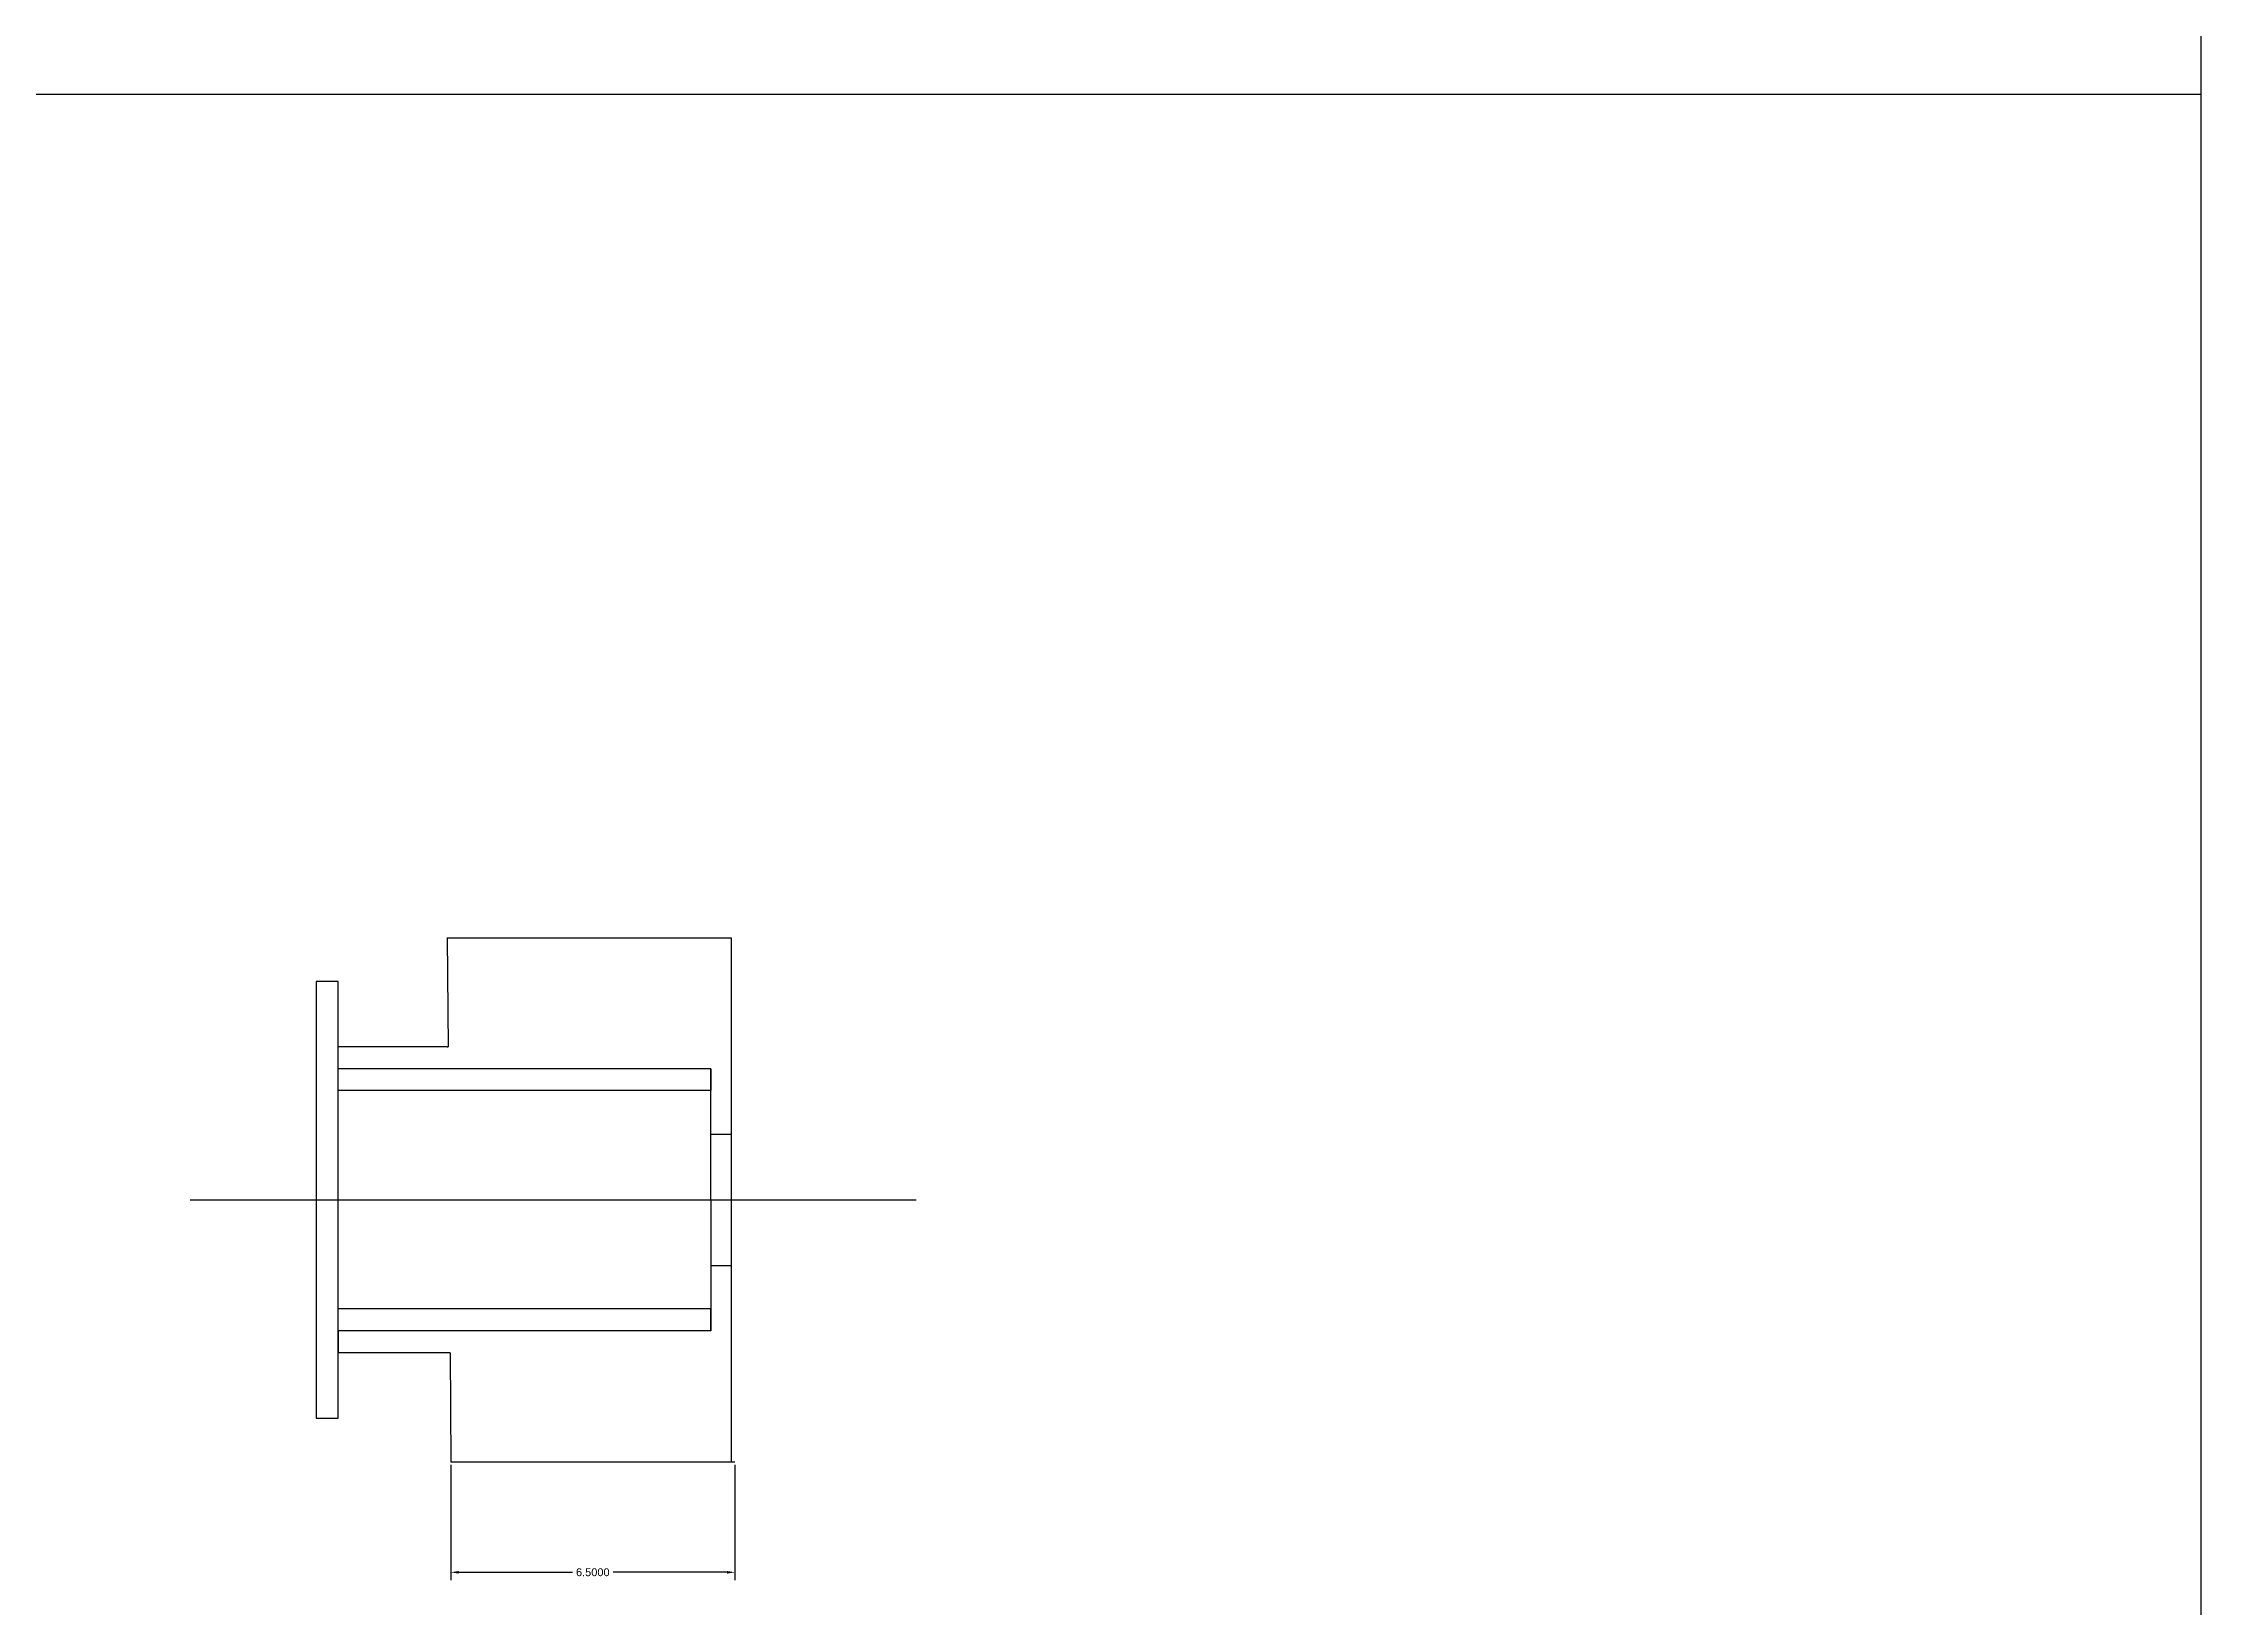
# Model space of a CAD drawing. Header units: millimetres. Extents: x 34830 to 39055, y 27793 to 28482.
# Drawn here: x 35320.38 to 35369.75, y 27942.65 to 27978.46 of the extents above; entities that cross this region are included whole.
import ezdxf

# ---------------------------------------------------------------- set-up
doc = ezdxf.new("R2010")
doc.units = ezdxf.units.MM
doc.linetypes.add('ACAD_ISO02W100', pattern=[15, 12, -3])
doc.linetypes.add('CENTER2', pattern=[28.575, 19.05, -3.175, 3.175, -3.175])
doc.layers.add('dotted', color=5, linetype='ACAD_ISO02W100', plot=False)
doc.layers.add('line', color=10, linetype='CENTER2', lineweight=25)
doc.styles.get("Standard").update_dxf_attribs({"font": 'arial.ttf'})
doc.dimstyles.get("Standard").update_dxf_attribs({"dimtxt": 0.18, "dimasz": 0.18, "dimexe": 0.18, "dimexo": 0.0625, "dimgap": 0.09, "dimtad": 0, "dimtih": 1, "dimtoh": 1, "dimdec": 4, "dimzin": 0, "dimdsep": 46, "dimtxsty": 'Standard', "dimcen": 0.09, "dimadec": 0, "dimazin": 0, "dimtfac": 1, "dimtdec": 4, "dimtofl": 0, "dimtmove": 0, "dimatfit": 3, "dimfxl": 1, "dimtolj": 1, "dimtzin": 0, "dimarcsym": 0})

# ---------------------------------------------------------------- blocks, each defined once
blk = doc.blocks.new('*D78')
at = {"layer": 'Defpoints', "color": 0, "lineweight": -2, "transparency": 16777216}
for p, q in [((35329.704, 27945.921), (35329.704, 27943.279)), ((35336.204, 27945.921), (35336.204, 27943.279)), ((35329.884, 27943.459), (35332.491, 27943.459)), ((35336.024, 27943.459), (35333.418, 27943.459))]:
    blk.add_line(p, q, dxfattribs=at)
at = {"layer": 'Defpoints', "color": 0, "transparency": 16777216}
for p in [(35329.704, 27945.983), (35336.204, 27945.983), (35329.704, 27943.459)]:
    blk.add_point(p, dxfattribs=at)
for points in [[(35329.884, 27943.489), (35329.884, 27943.429), (35329.704, 27943.459)], [(35336.024, 27943.489), (35336.024, 27943.429), (35336.204, 27943.459)]]:
    blk.add_solid(points, dxfattribs=at)
at = {"layer": 'Defpoints', "color": 0, "transparency": 16777216, "insert": (35332.954, 27943.459), "char_height": 0.18, "attachment_point": 5}
blk.add_mtext('\\A1;6.5000', dxfattribs=at)

msp = doc.modelspace()

# ---------------------------------------------------------------- linework, layer by layer
for p, q in [((35369.75387, 28031.57974), (35369.75387, 27792.98766)), ((35214.29248, 27977.29391), (35369.75387, 27977.29391)), ((35329.62432, 27957.98312), (35329.64099, 27955.48312)), ((35329.62432, 27957.98312), (35336.12432, 27957.98312)), ((35336.12432, 27957.98312), (35336.12432, 27945.98312)), ((35326.62432, 27956.98312), (35326.62432, 27946.98312)), ((35327.12432, 27956.98312), (35326.62432, 27956.98312)), ((35327.12432, 27946.98312), (35327.12432, 27956.98312)), ((35327.12432, 27954.98312), (35327.12432, 27955.48312)), ((35329.62432, 27955.48312), (35327.12432, 27955.48312)), ((35329.62432, 27955.48312), (35329.64099, 27955.48312)), ((35335.65574, 27954.98312), (35327.12432, 27954.98312)), ((35335.65574, 27951.98312), (35335.65574, 27954.98312)), ((35335.65574, 27954.98312), (35335.65574, 27954.48312)), ((35335.65574, 27951.987), (35336.12432, 27951.98721)), ((35335.65574, 27951.987), (35335.65574, 27948.987)), ((35335.65574, 27948.987), (35335.65574, 27949.487)), ((35335.65574, 27948.987), (35327.12432, 27948.987)), ((35327.12432, 27948.98312), (35327.12432, 27948.48312)), ((35329.68765, 27948.48312), (35327.12432, 27948.48312)), ((35329.68765, 27948.48312), (35329.70432, 27945.98312)), ((35326.62432, 27946.98312), (35327.12432, 27946.98312)), ((35336.20432, 27945.98312), (35329.70432, 27945.98312))]:
    msp.add_line(p, q)
at = {"layer": 'dotted'}
for p, q in [((35335.65574, 27954.48312), (35327.12432, 27954.48312)), ((35336.12432, 27953.48312), (35335.64235, 27953.48312)), ((35335.65574, 27951.98312), (35336.12432, 27951.98312)), ((35335.66913, 27950.48312), (35336.12432, 27950.48312)), ((35335.65574, 27949.487), (35327.12432, 27949.487))]:
    msp.add_line(p, q, dxfattribs=at)
at = {"layer": 'line'}
for p, q in [((35323.74111, 27951.98312), (35327.12432, 27951.98312)), ((35327.12432, 27951.98312), (35335.65574, 27951.987)), ((35335.65574, 27951.98312), (35340.35223, 27951.98312))]:
    msp.add_line(p, q, dxfattribs=at)

# ---------------------------------------------------------------- dimensions: what is measured, and where the dimension line sits
at = {"layer": 'Defpoints'}
dim = msp.add_linear_dim(base=(35329.70432, 27943.45897), p1=(35336.20432, 27945.98312), p2=(35329.70432, 27945.98312), dimstyle='Standard', dxfattribs=at)
dim.commit()
dim.dimension.update_dxf_attribs({"geometry": '*D78', "text_midpoint": (35332.95432, 27943.45897)})

doc.saveas('drawing.dxf')
